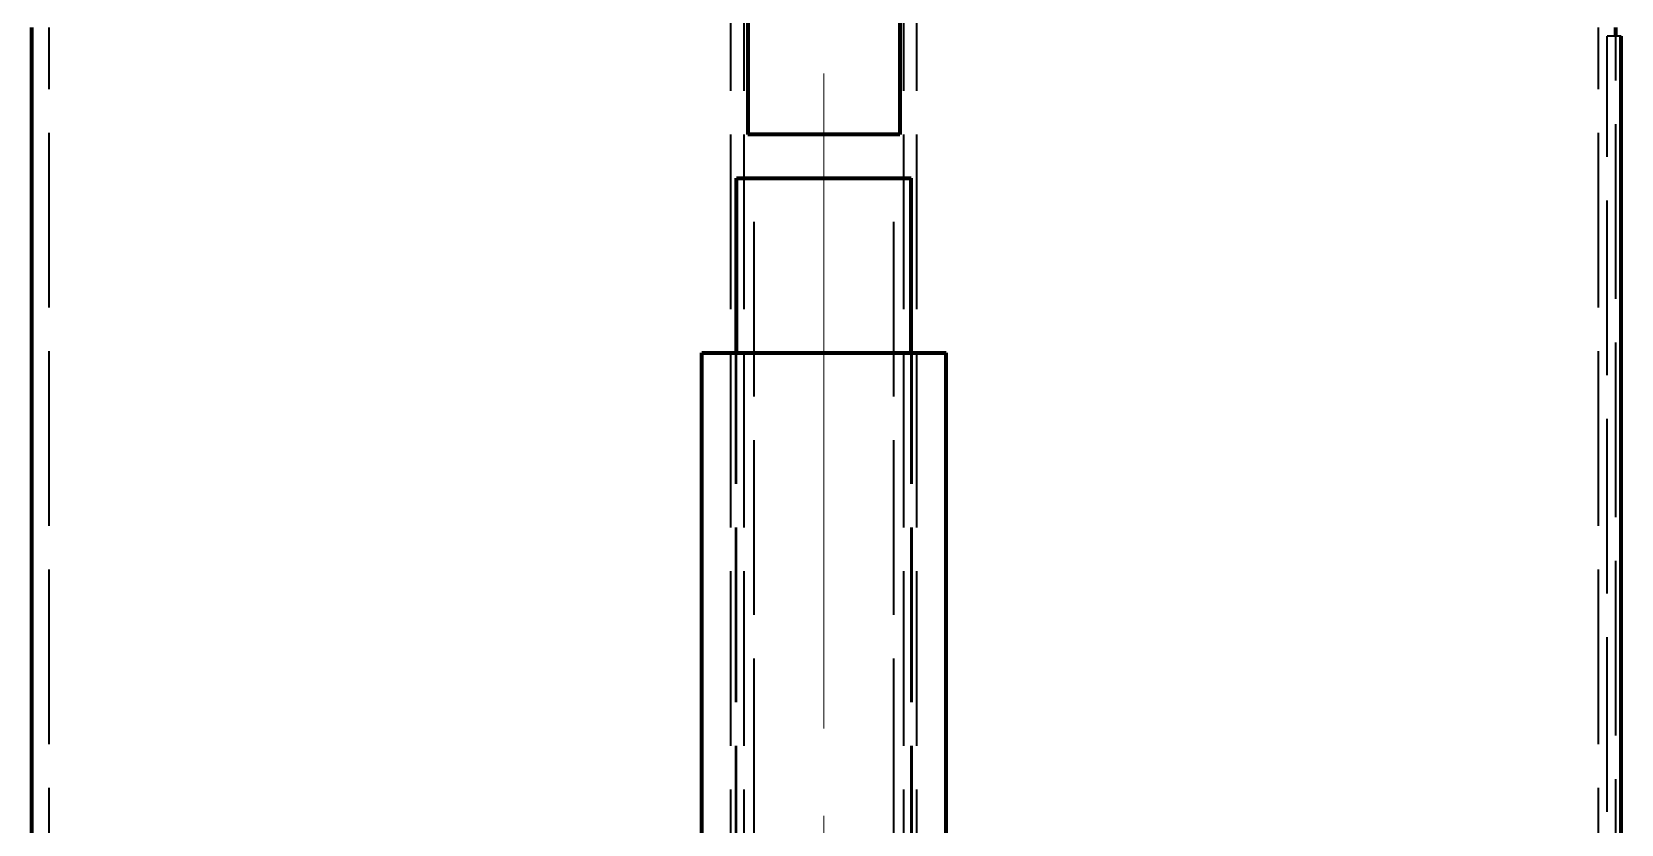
# Model space of a CAD drawing. Header units: millimetres. Extents: x 0 to 2208, y 0 to 420.
# Drawn here: x 172.05 to 208.47, y 199.15 to 217.29 of the extents above; entities that cross this region are included whole.
import ezdxf

# ---------------------------------------------------------------- set-up
doc = ezdxf.new("R2010")
doc.units = ezdxf.units.MM
doc.linetypes.add('IRAM-E-TRAZOS', pattern=[5, 4, -1])
doc.linetypes.add('IRAM-F-TRAZO-PUNTO', pattern=[20, 15, -2, 1, -2])
for name, color, linetype, lineweight in [('01-VISIBLE', 7, 'CONTINUOUS', 70), ('02-OCULTA', 4, 'IRAM-E-TRAZOS', 35), ('03-EJE', 1, 'IRAM-F-TRAZO-PUNTO', 18)]:
    doc.layers.add(name, color=color, linetype=linetype, lineweight=lineweight)

msp = doc.modelspace()

# ---------------------------------------------------------------- linework, layer by layer
at = {"layer": '01-VISIBLE'}
for p, q in [((188.462, 227.549), (188.462, 214.939)), ((191.942, 227.549), (191.942, 214.939)), ((172.052, 177.685), (172.052, 217.391)), ((208.352, 217.191), (208.352, 217.391)), ((208.472, 176.139), (208.472, 217.191)), ((188.202, 209.939), (188.202, 213.939)), ((192.202, 209.939), (192.202, 213.939)), ((187.402, 191.939), (187.402, 209.939)), ((193.002, 191.939), (193.002, 209.939))]:
    msp.add_line(p, q, dxfattribs=at)
for points in [[(191.942, 214.939), (191.84, 214.939), (191.737, 214.939), (191.635, 214.939), (191.533, 214.939), (191.43, 214.939), (191.328, 214.939), (191.226, 214.939), (191.123, 214.939), (191.021, 214.939), (190.918, 214.939), (190.816, 214.939), (190.714, 214.939), (190.611, 214.939), (190.509, 214.939), (190.407, 214.939), (190.304, 214.939), (190.202, 214.939), (190.1, 214.939), (189.997, 214.939), (189.895, 214.939), (189.793, 214.939), (189.69, 214.939), (189.588, 214.939), (189.486, 214.939), (189.383, 214.939), (189.281, 214.939), (189.178, 214.939), (189.076, 214.939), (188.974, 214.939), (188.871, 214.939), (188.769, 214.939), (188.667, 214.939), (188.564, 214.939), (188.462, 214.939)], [(188.202, 213.939), (188.302, 213.939), (188.402, 213.939), (188.502, 213.939), (188.602, 213.939), (188.702, 213.939), (188.802, 213.939), (188.902, 213.939), (189.002, 213.939), (189.102, 213.939), (189.202, 213.939), (189.302, 213.939), (189.402, 213.939), (189.502, 213.939), (189.602, 213.939), (189.702, 213.939), (189.802, 213.939), (189.902, 213.939), (190.002, 213.939), (190.102, 213.939), (190.202, 213.939), (190.302, 213.939), (190.402, 213.939), (190.502, 213.939), (190.602, 213.939), (190.702, 213.939), (190.802, 213.939), (190.902, 213.939), (191.002, 213.939), (191.102, 213.939), (191.202, 213.939), (191.302, 213.939), (191.402, 213.939), (191.502, 213.939), (191.602, 213.939), (191.702, 213.939), (191.802, 213.939), (191.902, 213.939), (192.002, 213.939), (192.102, 213.939), (192.202, 213.939)], [(187.402, 209.939), (187.502, 209.939), (187.602, 209.939), (187.702, 209.939), (187.802, 209.939), (187.902, 209.939), (188.002, 209.939), (188.102, 209.939), (188.202, 209.939), (188.302, 209.939), (188.402, 209.939), (188.502, 209.939), (188.602, 209.939), (188.702, 209.939), (188.802, 209.939), (188.902, 209.939), (189.002, 209.939), (189.102, 209.939), (189.202, 209.939), (189.302, 209.939), (189.402, 209.939), (189.502, 209.939), (189.602, 209.939), (189.702, 209.939), (189.802, 209.939), (189.902, 209.939), (190.002, 209.939), (190.102, 209.939), (190.202, 209.939), (190.302, 209.939), (190.402, 209.939), (190.502, 209.939), (190.602, 209.939), (190.702, 209.939), (190.802, 209.939), (190.902, 209.939), (191.002, 209.939), (191.102, 209.939), (191.202, 209.939), (191.302, 209.939), (191.402, 209.939), (191.502, 209.939), (191.602, 209.939), (191.702, 209.939), (191.802, 209.939), (191.902, 209.939), (192.002, 209.939), (192.102, 209.939), (192.202, 209.939), (192.302, 209.939), (192.402, 209.939), (192.502, 209.939), (192.602, 209.939), (192.702, 209.939), (192.802, 209.939), (192.902, 209.939), (193.002, 209.939)]]:
    msp.add_lwpolyline(points, dxfattribs=at)
at = {"layer": '02-OCULTA'}
for p, q in [((188.072, 125.939), (188.072, 231.319)), ((188.372, 125.939), (188.372, 231.319)), ((192.032, 125.939), (192.032, 231.319)), ((192.332, 125.939), (192.332, 231.319)), ((172.452, 120.979), (172.452, 217.391)), ((207.952, 120.979), (207.952, 217.391)), ((208.472, 217.191), (208.152, 217.191)), ((208.152, 124.426), (208.152, 217.191)), ((208.472, 217.191), (208.152, 217.191)), ((208.152, 124.426), (208.152, 217.191)), ((208.352, 121.179), (208.352, 217.191)), ((208.472, 121.179), (208.472, 217.191)), ((188.602, 153.939), (188.602, 213.939)), ((191.802, 153.939), (191.802, 213.939)), ((188.182, 191.939), (188.182, 209.939)), ((188.202, 191.939), (188.202, 209.939)), ((192.202, 191.939), (192.202, 209.939)), ((192.222, 191.939), (192.222, 209.939))]:
    msp.add_line(p, q, dxfattribs=at)
for points in [[(188.462, 214.939), (188.564, 214.939), (188.667, 214.939), (188.769, 214.939), (188.871, 214.939), (188.974, 214.939), (189.076, 214.939), (189.178, 214.939), (189.281, 214.939), (189.383, 214.939), (189.486, 214.939), (189.588, 214.939), (189.69, 214.939), (189.793, 214.939), (189.895, 214.939), (189.997, 214.939), (190.1, 214.939), (190.202, 214.939)], [(190.202, 214.939), (190.304, 214.939), (190.407, 214.939), (190.509, 214.939), (190.611, 214.939), (190.714, 214.939), (190.816, 214.939), (190.918, 214.939), (191.021, 214.939), (191.123, 214.939), (191.226, 214.939), (191.328, 214.939), (191.43, 214.939), (191.533, 214.939), (191.635, 214.939), (191.737, 214.939), (191.84, 214.939), (191.942, 214.939)], [(190.202, 213.939), (190.102, 213.939), (190.002, 213.939), (189.902, 213.939), (189.802, 213.939), (189.702, 213.939), (189.602, 213.939), (189.502, 213.939), (189.402, 213.939), (189.302, 213.939), (189.202, 213.939), (189.102, 213.939), (189.002, 213.939), (188.902, 213.939), (188.802, 213.939), (188.702, 213.939), (188.602, 213.939), (188.502, 213.939), (188.402, 213.939), (188.302, 213.939), (188.202, 213.939)], [(190.202, 213.939), (190.102, 213.939), (190.002, 213.939), (189.902, 213.939), (189.802, 213.939), (189.702, 213.939), (189.602, 213.939), (189.502, 213.939), (189.402, 213.939), (189.302, 213.939), (189.202, 213.939), (189.102, 213.939), (189.002, 213.939), (188.902, 213.939), (188.802, 213.939), (188.702, 213.939), (188.602, 213.939)], [(188.602, 213.939), (188.702, 213.939), (188.802, 213.939), (188.902, 213.939), (189.002, 213.939), (189.102, 213.939), (189.202, 213.939), (189.302, 213.939), (189.402, 213.939), (189.502, 213.939), (189.602, 213.939), (189.702, 213.939), (189.802, 213.939), (189.902, 213.939), (190.002, 213.939), (190.102, 213.939), (190.202, 213.939), (190.302, 213.939), (190.402, 213.939), (190.502, 213.939), (190.602, 213.939), (190.702, 213.939), (190.802, 213.939), (190.902, 213.939), (191.002, 213.939), (191.102, 213.939), (191.202, 213.939), (191.302, 213.939), (191.402, 213.939), (191.502, 213.939), (191.602, 213.939), (191.702, 213.939), (191.802, 213.939)], [(192.202, 213.939), (192.102, 213.939), (192.002, 213.939), (191.902, 213.939), (191.802, 213.939), (191.702, 213.939), (191.602, 213.939), (191.502, 213.939), (191.402, 213.939), (191.302, 213.939), (191.202, 213.939), (191.102, 213.939), (191.002, 213.939), (190.902, 213.939), (190.802, 213.939), (190.702, 213.939), (190.602, 213.939), (190.502, 213.939), (190.402, 213.939), (190.302, 213.939), (190.202, 213.939)], [(191.802, 213.939), (191.695, 213.939), (191.589, 213.939), (191.482, 213.939), (191.375, 213.939), (191.269, 213.939), (191.162, 213.939), (191.055, 213.939), (190.949, 213.939), (190.842, 213.939), (190.735, 213.939), (190.629, 213.939), (190.522, 213.939), (190.415, 213.939), (190.309, 213.939), (190.202, 213.939)], [(190.202, 209.939), (190.102, 209.939), (190.002, 209.939), (189.902, 209.939), (189.802, 209.939), (189.702, 209.939), (189.602, 209.939), (189.502, 209.939), (189.402, 209.939), (189.302, 209.939), (189.202, 209.939), (189.102, 209.939), (189.002, 209.939), (188.902, 209.939), (188.802, 209.939), (188.702, 209.939), (188.602, 209.939), (188.502, 209.939), (188.402, 209.939), (188.302, 209.939), (188.202, 209.939), (188.102, 209.939), (188.002, 209.939), (187.902, 209.939), (187.802, 209.939), (187.702, 209.939), (187.602, 209.939), (187.502, 209.939), (187.402, 209.939)], [(190.202, 209.939), (190.101, 209.939), (190, 209.939), (189.899, 209.939), (189.798, 209.939), (189.697, 209.939), (189.596, 209.939), (189.495, 209.939), (189.394, 209.939), (189.293, 209.939), (189.192, 209.939), (189.091, 209.939), (188.99, 209.939), (188.889, 209.939), (188.788, 209.939), (188.687, 209.939), (188.586, 209.939), (188.485, 209.939), (188.384, 209.939), (188.283, 209.939), (188.182, 209.939)], [(188.182, 209.939), (188.283, 209.939), (188.384, 209.939), (188.485, 209.939), (188.586, 209.939), (188.687, 209.939), (188.788, 209.939), (188.889, 209.939), (188.99, 209.939), (189.091, 209.939), (189.192, 209.939), (189.293, 209.939), (189.394, 209.939), (189.495, 209.939), (189.596, 209.939), (189.697, 209.939), (189.798, 209.939), (189.899, 209.939), (190, 209.939), (190.101, 209.939), (190.202, 209.939), (190.303, 209.939), (190.404, 209.939), (190.505, 209.939), (190.606, 209.939), (190.707, 209.939), (190.808, 209.939), (190.909, 209.939), (191.01, 209.939), (191.111, 209.939), (191.212, 209.939), (191.313, 209.939), (191.414, 209.939), (191.515, 209.939), (191.616, 209.939), (191.717, 209.939), (191.818, 209.939), (191.919, 209.939), (192.02, 209.939), (192.121, 209.939), (192.222, 209.939)], [(193.002, 209.939), (192.898, 209.939), (192.795, 209.939), (192.691, 209.939), (192.587, 209.939), (192.483, 209.939), (192.38, 209.939), (192.276, 209.939), (192.172, 209.939), (192.069, 209.939), (191.965, 209.939), (191.861, 209.939), (191.758, 209.939), (191.654, 209.939), (191.55, 209.939), (191.446, 209.939), (191.343, 209.939), (191.239, 209.939), (191.135, 209.939), (191.032, 209.939), (190.928, 209.939), (190.824, 209.939), (190.721, 209.939), (190.617, 209.939), (190.513, 209.939), (190.409, 209.939), (190.306, 209.939), (190.202, 209.939)], [(192.222, 209.939), (192.121, 209.939), (192.02, 209.939), (191.919, 209.939), (191.818, 209.939), (191.717, 209.939), (191.616, 209.939), (191.515, 209.939), (191.414, 209.939), (191.313, 209.939), (191.212, 209.939), (191.111, 209.939), (191.01, 209.939), (190.909, 209.939), (190.808, 209.939), (190.707, 209.939), (190.606, 209.939), (190.505, 209.939), (190.404, 209.939), (190.303, 209.939), (190.202, 209.939)]]:
    msp.add_lwpolyline(points, dxfattribs=at)
at = {"layer": '03-EJE'}
msp.add_line((190.202, 121.339), (190.202, 243.121), dxfattribs=at)

doc.saveas('drawing.dxf')
